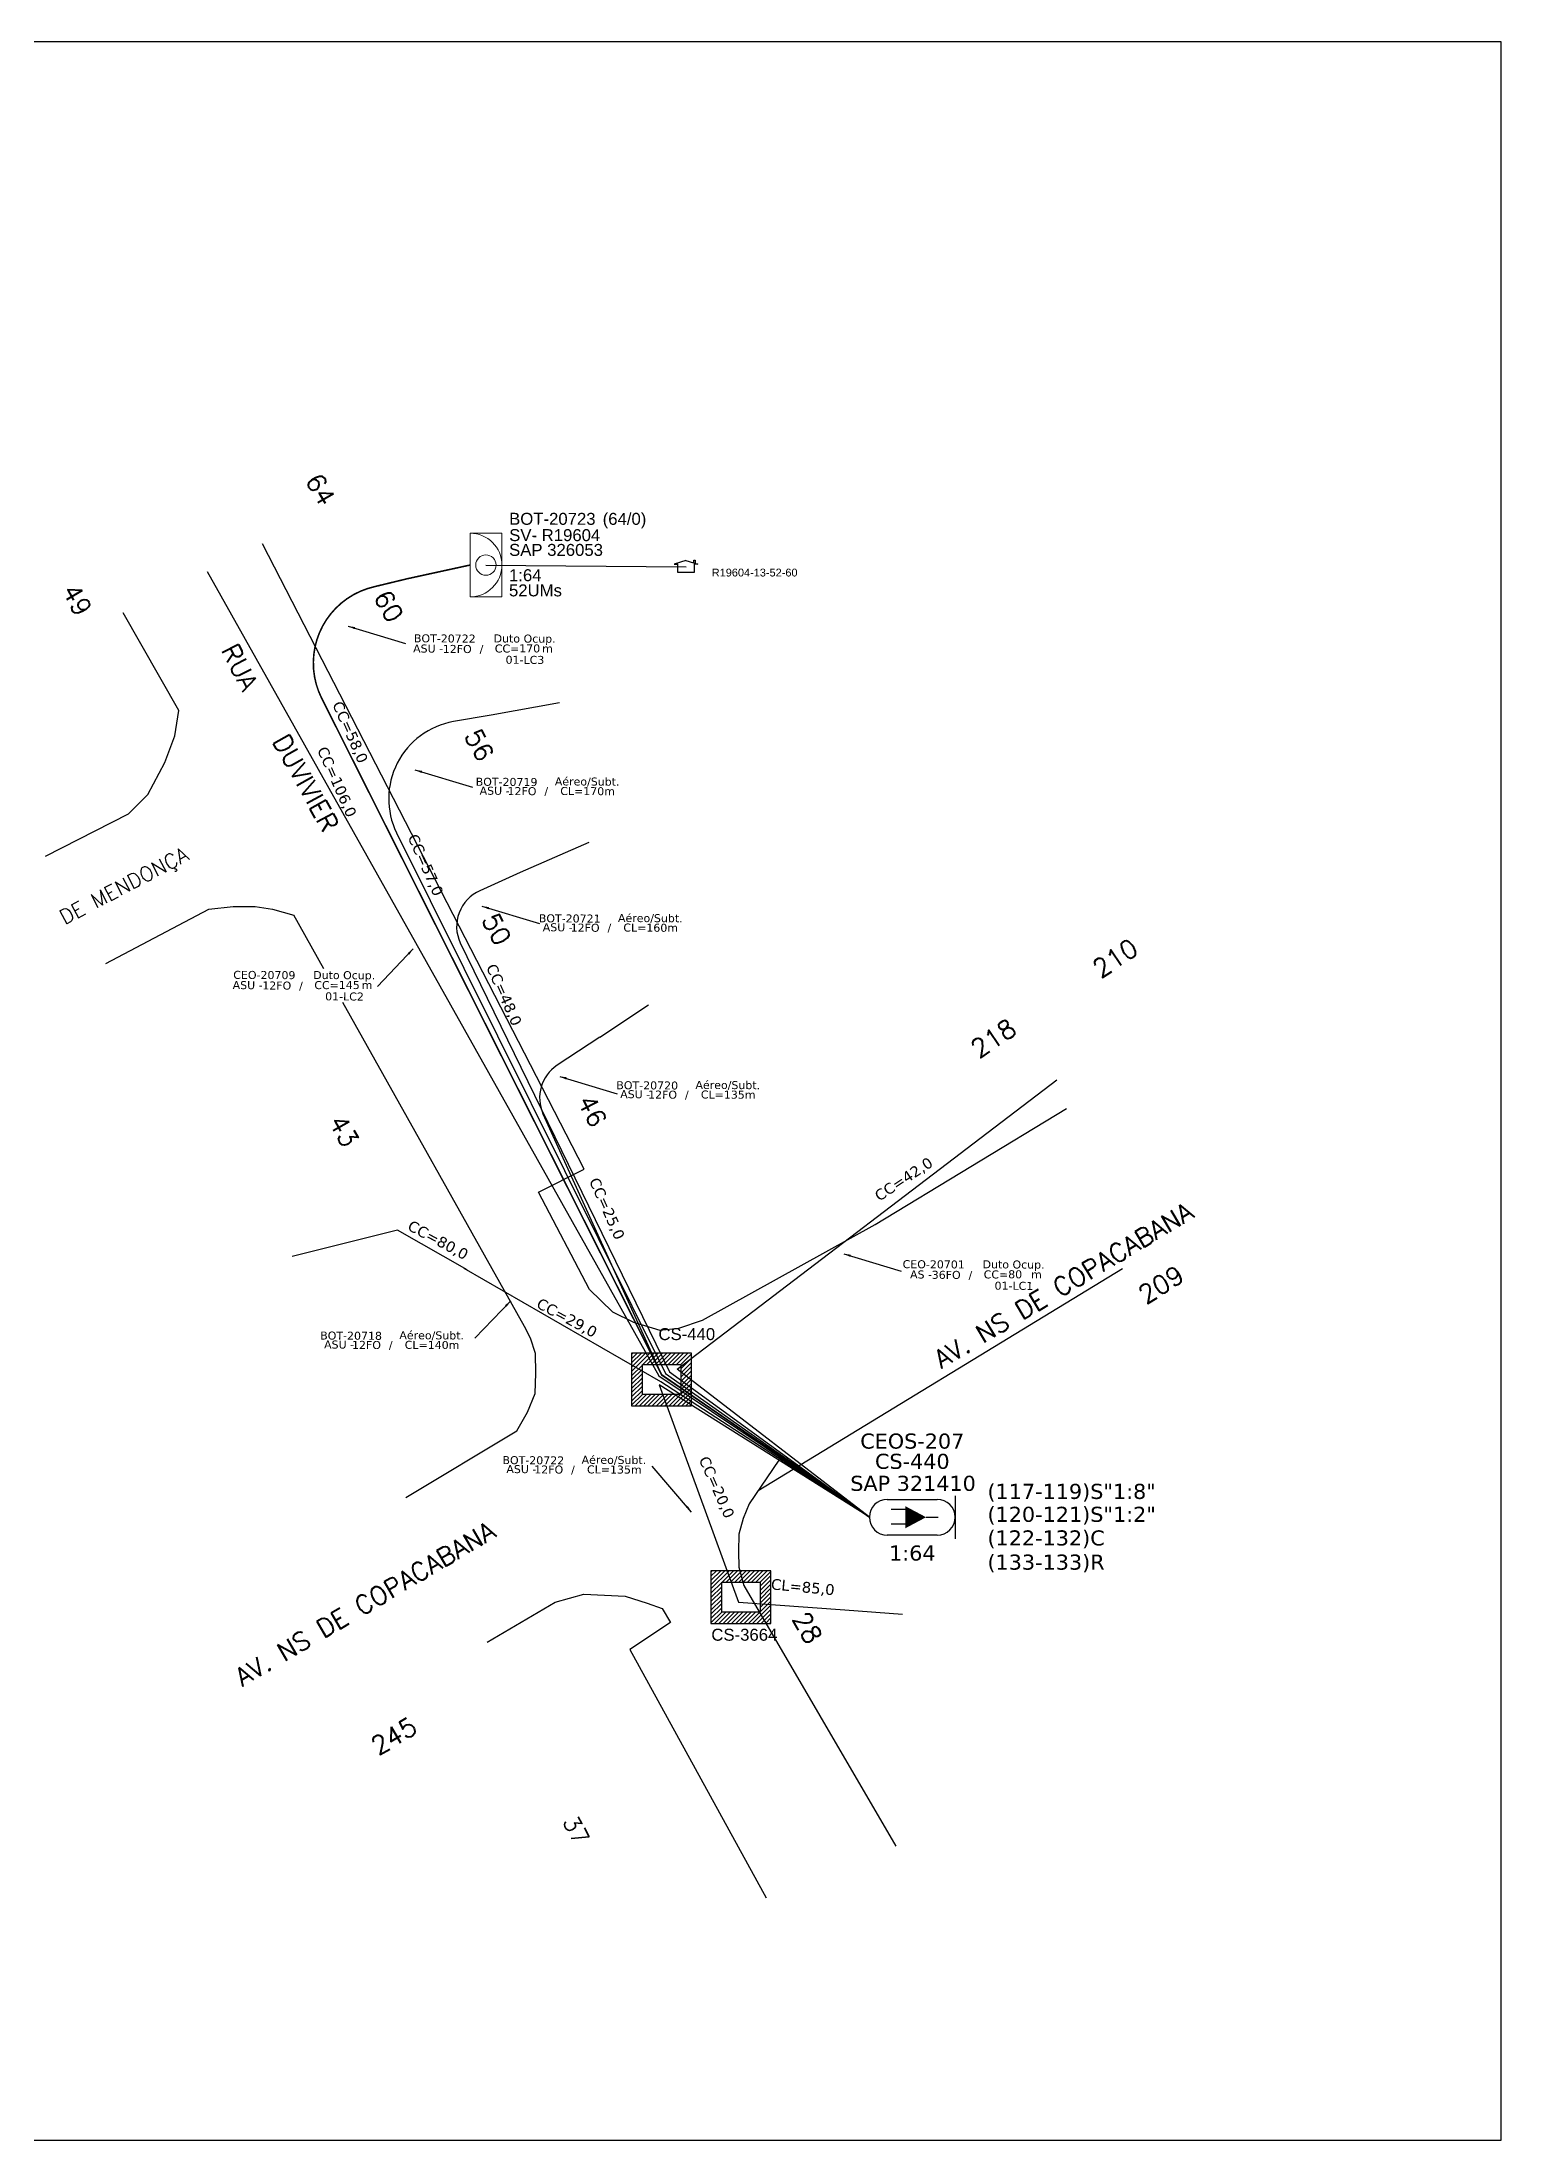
# Model space of a CAD drawing. Extents: x -89 to 2622484776, y -1852823961 to 1299.
# Drawn here: x 336 to 749, y 705 to 1299 of the extents above; entities that cross this region are included whole.
import ezdxf
from ezdxf.enums import TextEntityAlignment as Align

# ---------------------------------------------------------------- set-up
doc = ezdxf.new("R2010")
doc.units = 0
for name, color, linetype in [('10.1-Caixas Subterrâneas', 5, 'Continuous'), ('20.4-CEOS', 1, 'Continuous'), ('CAP a instalar', 1, 'Continuous'), ('celulas gpon', 7, 'Continuous'), ('label_cabos', 7, 'Continuous'), ('Legenda', 1, 'Continuous'), ('MUB', 252, 'Continuous'), ('surveys', 7, 'Continuous'), ('surveys legendas', 7, 'Continuous')]:
    doc.layers.add(name, color=color, linetype=linetype)
doc.layers.add("20.0-LEGENDA DOS CDO'S", color=1, linetype='Continuous', lineweight=0)
doc.layers.add('20.1-CDO_INTERIOR', color=1, linetype='Continuous', lineweight=0)
doc.layers.add('EXTRA', color=50, linetype='Continuous', plot=False)
doc.styles.add('ARIAL', font='arial.ttf')
doc.styles.add('ROMANS', font='romans')
doc.styles.add('siredit', font='verdana.ttf')
doc.linetypes.add('FENCELINE1', pattern='A,0.25,-0.1,[133,ltypeshp.shx,S=0.1,R=0,X=-0.1,Y=0],-0.1,1', length=1.45)
doc.dimstyles.new('CC', dxfattribs={"dimtxt": 1, "dimasz": 2, "dimexe": 0.18, "dimexo": 0.0625, "dimgap": 0.09, "dimtad": 0, "dimdec": 0, "dimrnd": 1, "dimzin": 0, "dimdsep": 46, "dimtxsty": 'siredit', "dimblk": 'NONE', "dimcen": 0, "dimse1": 1, "dimse2": 1, "dimsd1": 1, "dimsd2": 1, "dimclrt": 7, "dimadec": 0, "dimazin": 0, "dimtfac": 1, "dimtdec": 0, "dimtofl": 0, "dimtmove": 0, "dimatfit": 3, "dimfxl": 0, "dimtolj": 1, "dimtzin": 0, "dimarcsym": 0})

# ---------------------------------------------------------------- blocks, each defined once
blk = doc.blocks.new('*X65')
at = {"color": 0, "linetype": 'Continuous'}
for p, q in [((-1.25, 0.34099), (-0.49099, 1.1)), ((-1.25, 0.517767), (-0.667767, 1.1)), ((-1.25, 0.694544), (-0.844544, 1.1)), ((-1.25, 0.87132), (-1.02132, 1.1)), ((-1.25, 1.048097), (-1.198097, 1.1)), ((-0.789214, 0.625), (-0.314214, 1.1)), ((-0.612437, 0.625), (-0.137437, 1.1)), ((-0.43566, 0.625), (0.03934, 1.1)), ((-0.258883, 0.625), (0.216117, 1.1)), ((-0.082107, 0.625), (0.392893, 1.1)), ((0.09467, 0.625), (0.56967, 1.1)), ((0.271447, 0.625), (0.746447, 1.1)), ((0.448223, 0.625), (0.923223, 1.1)), ((0.625, 0.625), (1.1, 1.1)), ((0.801777, 0.625), (1.25, 1.073223)), ((0.8035, 0.449947), (1.25, 0.896447)), ((-1.25, 0.164214), (-0.8035, 0.610714)), ((-1.25, -0.012563), (-0.8035, 0.433937)), ((-1.25, -0.18934), (-0.8035, 0.25716)), ((-1.25, -0.366117), (-0.8035, 0.080383)), ((0.8035, 0.27317), (1.25, 0.71967)), ((0.8035, 0.096393), (1.25, 0.542893)), ((0.8035, -0.080383), (1.25, 0.366117)), ((0.8035, -0.25716), (1.25, 0.18934)), ((0.8035, -0.433937), (1.25, 0.012563)), ((-1.25, -0.542893), (-0.8035, -0.096393)), ((-1.25, -0.71967), (-0.8035, -0.27317)), ((-1.25, -0.896447), (-0.8035, -0.449947)), ((-1.25, -1.073223), (-0.801777, -0.625)), ((-1.1, -1.1), (-0.625, -0.625)), ((-0.923223, -1.1), (-0.448223, -0.625)), ((-0.746447, -1.1), (-0.271447, -0.625)), ((-0.56967, -1.1), (-0.09467, -0.625)), ((-0.392893, -1.1), (0.082107, -0.625)), ((-0.216117, -1.1), (0.258883, -0.625)), ((-0.03934, -1.1), (0.43566, -0.625)), ((0.137437, -1.1), (0.612437, -0.625)), ((0.314214, -1.1), (0.789214, -0.625)), ((0.49099, -1.1), (1.25, -0.34099)), ((0.667767, -1.1), (1.25, -0.517767)), ((0.8035, -0.610714), (1.25, -0.164214)), ((0.844544, -1.1), (1.25, -0.694544)), ((1.02132, -1.1), (1.25, -0.87132)), ((1.198097, -1.1), (1.25, -1.048097))]:
    blk.add_line(p, q, dxfattribs=at)
blk = doc.blocks.new('MANHOLE_MQ')
at = {"color": 0, "linetype": 'Continuous'}
for p, q in [((0.00000623, 0.00000569), (-0.00000627, 0.00000569)), ((-0.00000627, 0.00000569), (-0.00000627, -0.00000531)), ((0.00000623, -0.00000531), (0.00000623, 0.00000569)), ((-0.00000404, 0.00000331), (0.00000399, 0.00000331)), ((-0.00000404, -0.00000294), (-0.00000404, 0.00000331)), ((0.00000399, 0.00000331), (0.00000399, -0.00000294)), ((0.00000399, -0.00000294), (-0.00000404, -0.00000294)), ((0.00000399, -0.00000294), (0.00000399, -0.00000294)), ((-0.00000627, -0.00000531), (0.00000623, -0.00000531))]:
    blk.add_line(p, q, dxfattribs=at)
at = {"color": 0, "linetype": 'Continuous', "xscale": 5e-06, "yscale": 5e-06, "zscale": 1e-05}
blk.add_blockref('*X65', (-0.00000002, 0.00000019), dxfattribs=at)
blk = doc.blocks.new('CDOI_CT_DRT')
at = {"layer": '20.1-CDO_INTERIOR', "color": 0, "lineweight": 18}
blk.add_lwpolyline([(2.13, -2.13), (2.13, 2.12), (0, 2.12), (0, -2.13)], close=True, dxfattribs=at)
blk.add_circle((1.06, 0), 0.68, dxfattribs=at)
blk.add_arc((0, 0), 2.13, 269.9724, 89.9724, dxfattribs=at)
at = {"layer": "20.0-LEGENDA DOS CDO'S", "color": 0, "style": 'ARIAL'}
for tag, p in [('CDO_N', (2.61, 2.69)), ('SURVEY', (2.61, 1.6)), ('SAP', (2.61, 0.61)), ('1:XX', (2.6, -1.08)), ('UMS', (2.6, -2.09))]:
    blk.add_attdef(tag, p, '', height=0.68, rotation=359.9724, dxfattribs=at)
blk.add_attdef('FIBRAS_UTILIZADAS', text='', height=0.68, rotation=359.9724, dxfattribs=at).set_placement((10.32, 2.69), align=Align.CENTER)
blk = doc.blocks.new('Inst CB DT OCUP CFOA-SM-AS-80-TS-36')
at = {"layer": 'label_cabos', "color": 0, "style": 'siredit'}
for tag, flags, p in [('ID_ATIVIDADE', 3, (1.31, 2.67)), ('FATOR', 1, (11.56, 2.55))]:
    blk.add_attdef(tag, text='', height=1, rotation=359.69, dxfattribs=dict(at, flags=flags)).set_placement(p, align=Align.MIDDLE_CENTER)
for tag, p in [('TIPO_CABO', (1.76, 0)), ('DESTINO_CABO', (3.13, 1.26)), ('CABO', (4.69, -0.05)), ('/', (7.71, -0.05)), ('LANCE', (10.91, 0)), ('TIPO_CABO', (13.11, 1.24)), ('UND', (15.96, 0)), ('FID', (13.15, -1.41))]:
    blk.add_attdef(tag, text='', height=1, rotation=359.69, dxfattribs=at).set_placement(p, align=Align.MIDDLE_CENTER)
blk.add_attdef('QTDE', (12.43, -0.47), '', height=1, rotation=359.69, dxfattribs=at)
blk = doc.blocks.new('_None')
blk = doc.blocks.new('LEGENDA DOS CABOS')
at = {"layer": 'EXTRA', "color": 0, "style": 'siredit'}
for tag, p in [('ID', (4.6, 0.97)), ('XX', (9.03, 0.97))]:
    blk.add_attdef(tag, text='', height=0.48, rotation=359.69, dxfattribs=at).set_placement(p, align=Align.MIDDLE_CENTER)
at = {"layer": 'Legenda', "color": 0, "style": 'siredit'}
for tag, p in [('TIPO_CABO', (1.31, 0)), ('CABO', (4.69, -0.05)), ('/', (6.81, -0.05)), ('METROS', (10.03, -0.05))]:
    blk.add_attdef(tag, text='', height=0.8, rotation=359.69, dxfattribs=at).set_placement(p, align=Align.MIDDLE_CENTER)
blk = doc.blocks.new('Inst CB DT OCUP CFOA-SM-ASU-120-S-12')
at = {"layer": 'label_cabos', "color": 0, "style": 'siredit'}
for tag, flags, p in [('ID_ATIVIDADE', 3, (1.31, 2.67)), ('FATOR', 1, (11.56, 2.55))]:
    blk.add_attdef(tag, text='', height=1, rotation=359.69, dxfattribs=dict(at, flags=flags)).set_placement(p, align=Align.MIDDLE_CENTER)
for tag, p in [('TIPO_CABO', (1.26, 0)), ('DESTINO_CABO', (3.13, 1.26)), ('CABO', (4.69, -0.05)), ('/', (7.71, -0.05)), ('LANCE', (10.91, 0)), ('TIPO_CABO', (13.11, 1.24)), ('UND', (15.96, 0)), ('FID', (13.15, -1.41))]:
    blk.add_attdef(tag, text='', height=1, rotation=359.69, dxfattribs=at).set_placement(p, align=Align.MIDDLE_CENTER)
blk.add_attdef('QTDE', (12.43, -0.47), '', height=1, rotation=359.69, dxfattribs=at)
blk = doc.blocks.new('*U91')
at = {"layer": '20.4-CEOS', "color": 7, "style": 'siredit'}
for tag, p in [('FIBRAS_SPLITTER', (0, 0)), ('FIBRAS_TOP_C', (0, -4.13)), ('RESERVA_FINAIS', (0, -5.46))]:
    blk.add_attdef(tag, p, '', height=1.01, dxfattribs=at)
for tag, p, flags in [('ID_ATIVIDADE', (0, -6.77), 3), ('QTDE', (0, -9.4), 1), ('FATOR', (0, -8.09), 1), ('FID', (0, -10.71), 1)]:
    blk.add_attdef(tag, p, '', height=1.01, dxfattribs=dict(at, flags=flags))
blk = doc.blocks.new('*U93')
at = {"layer": '20.4-CEOS', "color": 7, "style": 'siredit'}
blk.add_attdef('FIBRAS_SPLITTER', (0, 0), '', height=1.01, dxfattribs=at)
for tag, p, flags in [('ID_ATIVIDADE', (0, -1.48), 3), ('FATOR', (0, -2.79), 1), ('QTDE', (0, -4.11), 1), ('FID', (0, -5.42), 1)]:
    blk.add_attdef(tag, p, '', height=1.01, dxfattribs=dict(at, flags=flags))
blk = doc.blocks.new('SURVEY_SURVEY')
for p, q in [((0, 0.0000152), (-0.0000151, 0.0000108)), ((-0.0000151, 0.0000108), (-0.0000104, 0.0000108)), ((-0.0000103, 0), (-0.0000103, 0.0000108)), ((0.0000103, 0), (-0.0000103, 0)), ((0, 0.0000152), (0.0000151, 0.0000108)), ((0.0000101, 0.0000159), (0.0000117, 0.0000159)), ((0.0000101, 0.0000123), (0.0000101, 0.0000159)), ((0.0000151, 0.0000108), (0.0000103, 0.0000108)), ((0.0000103, 0.0000108), (0.0000103, 0)), ((0.0000117, 0.0000159), (0.0000117, 0.0000119))]:
    blk.add_line(p, q)

msp = doc.modelspace()

# ---------------------------------------------------------------- linework, layer by layer
msp.add_lwpolyline([(-89.32, 705.02), (749.25, 705.02), (749.25, 1299.02), (-89.32, 1299.02), (-89.32, 705.02)])
at = {"color": 4, "ltscale": 0.5}
msp.add_lwpolyline([(461.91, 1150.93), (518.63, 1150.46)], dxfattribs=at)
at = {"layer": '20.4-CEOS', "color": 5}
for p, q in [((575.51, 886.4), (589.67, 886.4)), ((589.67, 876.31), (575.51, 876.31))]:
    msp.add_line(p, q, dxfattribs=at)
for points in [[(594.72, 887.44), (594.72, 875.27)], [(580.91, 883.55), (576.61, 883.55)], [(580.91, 879.35), (576.61, 879.35)], [(586.5, 881.35), (589.9, 881.35)]]:
    msp.add_lwpolyline(points, dxfattribs=at)
msp.add_lwpolyline([(586.5, 881.35, 0, 6.23, 0), (580.65, 881.35, 6.23, 6.23, 0)], format="xyseb", dxfattribs=at)
for centre, start, end in [((575.51, 881.35), 90, 270), ((589.67, 881.35), 270, 90)]:
    msp.add_arc(centre, 5.05, start, end, dxfattribs=at)
at = {"layer": 'CAP a instalar', "color": 7, "linetype": 'FENCELINE1', "ltscale": 5}
for points in [[(382.97, 1149.13), (510.81, 921.38), (570.46, 881.35)], [(570.46, 881.35), (516, 923.24), (623.47, 1005.14)]]:
    msp.add_lwpolyline(points, dxfattribs=at)
at = {"layer": 'CAP a instalar', "linetype": 'FENCELINE1', "ltscale": 5, "const_width": 0.443}
msp.add_lwpolyline([(439.54, 1147.03), (430.33, 1144.8, 0.486244), (415.37, 1113.29), (511.63, 921.71)], format="xyb", dxfattribs=at)
at = {"layer": 'CAP a instalar', "linetype": 'FENCELINE1', "ltscale": 15, "const_width": 0.443}
msp.add_lwpolyline([(457.41, 1150.93), (439.54, 1147.03)], dxfattribs=at)
at = {"layer": 'CAP a instalar', "color": 9, "linetype": 'FENCELINE1', "ltscale": 15}
for points in [[(482.71, 1111.89), (463.38, 1108.41)], [(491.07, 1072.34), (471.57, 1063.85)], [(494.15, 1017.3), (507.94, 1026.43)], [(436.91, 962.62), (407.09, 955.16)], [(456.58, 951.35), (436.91, 962.62)], [(563.54, 855.09), (579.78, 853.92)]]:
    msp.add_lwpolyline(points, dxfattribs=at)
at = {"layer": 'CAP a instalar', "color": 9, "linetype": 'FENCELINE1', "ltscale": 5}
for points in [[(463.38, 1108.41), (452.71, 1106.6, 0.497551), (436.59, 1075.11), (512.75, 922.03), (570.46, 881.35)], [(471.57, 1063.85), (460.22, 1058.72, 0.418685), (454.62, 1043.94), (513.84, 922.54), (570.46, 881.35)], [(494.15, 1017.3), (482.06, 1009.29, 0.366099), (478.05, 995.54), (511.63, 921.71), (570.46, 881.35)]]:
    msp.add_lwpolyline(points, format="xyb", dxfattribs=at)
for points in [[(570.46, 881.35), (511.39, 919.67), (455.78, 951.81)], [(570.46, 881.35), (510.92, 918.88), (533.36, 857.35), (563.54, 855.09)]]:
    msp.add_lwpolyline(points, dxfattribs=at)
at = {"layer": 'CAP a instalar', "linetype": 'FENCELINE1', "ltscale": 5, "const_width": 0.443}
msp.add_lwpolyline([(511.63, 921.71), (570.46, 881.35)], dxfattribs=at)
at = {"layer": 'MUB', "elevation": 141.9}
for points in [[(491.25, 945.84), (476.75, 973.42), (489.72, 979.94), (398.67, 1156.9)], [(374.98, 1109.77), (359.24, 1137.38)], [(416.05, 1036.6), (407.52, 1051.81)], [(439.24, 886.96), (470.61, 905.85), (473.7, 911.12), (475.85, 916.4), (476.02, 922.15), (475.89, 927.67), (474.5, 932), (472.83, 935.37), (421.4, 1027.06)], [(491.25, 945.84), (497.7, 939.46), (503.7, 936.55), (511.16, 934.33), (516.5, 934.92), (523.23, 937.17), (572.07, 964.23), (626.29, 997.03)], [(539.01, 888.96), (642.06, 951.74)], [(544.8, 897.53), (536.41, 885.11), (534.71, 880.95), (533.53, 876.58), (533.39, 871.65), (533.46, 867.18), (534.92, 862.01), (577.89, 788.19)], [(462.26, 845.98), (481.54, 857.29), (489.59, 859.55)], [(489.59, 859.55), (501.28, 859.03), (507.59, 856.98), (511.82, 855.49), (514.14, 851.53), (502.63, 843.9), (541.21, 773.55)]]:
    msp.add_lwpolyline(points, dxfattribs=at)
at = {"layer": 'MUB'}
for points in [[(337.23, 1068.51), (360.69, 1080.49), (366.21, 1086.01), (371.03, 1094.99), (373.81, 1102.59), (374.98, 1109.77)], [(354.31, 1038.11), (383.48, 1053.54), (390.39, 1054.24), (396.59, 1054.24), (401.45, 1053.54), (407.52, 1051.81)]]:
    msp.add_lwpolyline(points, dxfattribs=at)

# ---------------------------------------------------------------- block references
at = {"layer": '10.1-Caixas Subterrâneas', "color": 30, "xscale": 1354475.672096028, "yscale": 1354475.672096028, "zscale": 1354475.672096028, "rotation": 180.0000000000626}
for p in [(511.59, 920.57), (534.05, 859)]:
    msp.add_blockref('MANHOLE_MQ', p, dxfattribs=at)
at = {"layer": '20.4-CEOS', "color": 0, "lineweight": 0}
ref = msp.add_blockref('*U91', (603.87, 886.53), dxfattribs=dict(at, xscale=4.235548425308571, yscale=4.235548425308571, zscale=4.235548425308571))
ref.add_attrib('FIBRAS_SPLITTER', '(117-119)S"1:8"', (603.87, 886.53), dxfattribs={"color": 7, "height": 4.2765, "style": 'siredit'})
ref.add_attrib('FIBRAS_TOP_C', '(122-132)C', (603.87, 873.35), dxfattribs={"color": 7, "height": 4.277, "style": 'siredit'})
ref.add_attrib('RESERVA_FINAIS', '(133-133)R', (603.87, 866.5), dxfattribs={"color": 7, "height": 4.277, "style": 'siredit'})
at = {"layer": '20.4-CEOS', "color": 0, "lineweight": 0, "xscale": 4.235548425308571, "yscale": 4.235548425308571, "zscale": 4.235548425308571}
msp.add_blockref('*U93', (603.87, 880.04), dxfattribs=at).add_auto_attribs({'FIBRAS_SPLITTER': '(120-121)S"1:2"'})
at = {"layer": 'CAP a instalar', "linetype": 'FENCELINE1', "ltscale": 15}
ref = msp.add_blockref('CDOI_CT_DRT', (457.41, 1150.93), dxfattribs=dict(at, xscale=4.235548425308957, yscale=4.235548425308957, zscale=4.235548425308957))
ref.add_attrib('CDO_N', 'BOT-20723', (468.47, 1162.33), dxfattribs={"layer": "20.0-LEGENDA DOS CDO'S", "height": 3.388, "rotation": 359.97241, "style": 'ARIAL'})
ref.add_attrib('FIBRAS_UTILIZADAS', '(64/0)', dxfattribs={"layer": "20.0-LEGENDA DOS CDO'S", "height": 3.388, "rotation": 359.97241, "style": 'ARIAL'}).set_placement((501.13, 1162.31), align=Align.CENTER)
ref.add_attrib('SURVEY', 'SV- R19604', (468.48, 1157.71), dxfattribs={"layer": "20.0-LEGENDA DOS CDO'S", "height": 3.388, "rotation": 359.97241, "style": 'ARIAL'})
ref.add_attrib('SAP', 'SAP 326053', (468.46, 1153.53), dxfattribs={"layer": "20.0-LEGENDA DOS CDO'S", "height": 3.388, "rotation": 359.97241, "style": 'ARIAL'})
ref.add_attrib('1:XX', '1:64', (468.43, 1146.36), dxfattribs={"layer": "20.0-LEGENDA DOS CDO'S", "height": 3.388, "rotation": 359.97241, "style": 'ARIAL'})
ref.add_attrib('UMS', '52UMs', (468.43, 1142.06), dxfattribs={"layer": "20.0-LEGENDA DOS CDO'S", "height": 3.388, "rotation": 359.97241, "style": 'ARIAL'})
at = {"layer": 'label_cabos', "color": 0, "lineweight": 0}
ref = msp.add_blockref('Inst CB DT OCUP CFOA-SM-ASU-120-S-12', (443.16, 1127.29), dxfattribs=dict(at, xscale=2.265592359021154, yscale=2.265592359021154, zscale=2.265592359021154))
ref.add_attrib('DESTINO_CABO', 'BOT-20722', dxfattribs={"color": 0, "height": 2.266, "rotation": 359.69001, "style": 'siredit'}).set_placement((450.26, 1130.15), align=Align.MIDDLE_CENTER)
ref.add_attrib('CABO', '12FO', dxfattribs={"color": 0, "height": 2.266, "rotation": 359.69001, "style": 'siredit'}).set_placement((453.78, 1127.17), align=Align.MIDDLE_CENTER)
ref.add_attrib('TIPO_CABO', 'Duto Ocup.', dxfattribs={"color": 0, "height": 2.266, "rotation": 359.69001, "style": 'siredit'}).set_placement((472.86, 1130.11), align=Align.MIDDLE_CENTER)
ref.add_attrib('/', '/', dxfattribs={"color": 0, "height": 2.27, "rotation": 359.69001, "style": 'siredit'}).set_placement((460.64, 1127.17), align=Align.MIDDLE_CENTER)
ref.add_attrib('TIPO_CABO', 'ASU - ', dxfattribs={"color": 0, "height": 2.266, "rotation": 359.69001, "style": 'siredit'}).set_placement((446.02, 1127.28), align=Align.MIDDLE_CENTER)
ref.add_attrib('FID', '01-LC3', dxfattribs={"color": 0, "height": 2.266, "rotation": 359.69001, "style": 'siredit'}).set_placement((472.95, 1124.09), align=Align.MIDDLE_CENTER)
ref.add_attrib('LANCE', 'CC=', dxfattribs={"color": 0, "height": 2.266, "rotation": 359.69001, "style": 'siredit'}).set_placement((467.88, 1127.3), align=Align.MIDDLE_CENTER)
ref.add_attrib('QTDE', '170', (471.32, 1126.22), dxfattribs={"color": 0, "height": 2.266, "rotation": 359.69001, "style": 'siredit'})
ref.add_attrib('UND', 'm', dxfattribs={"color": 0, "height": 2.27, "rotation": 359.69001, "style": 'siredit'}).set_placement((479.33, 1127.3), align=Align.MIDDLE_CENTER)
ref = msp.add_blockref('LEGENDA DOS CABOS', (458.15, 1085.85), dxfattribs=dict(at, xscale=2.265592359021154, yscale=2.265592359021154, zscale=2.265592359021154))
ref.add_attrib('ID', 'BOT-20719', dxfattribs={"color": 0, "height": 2.266, "rotation": 359.69001, "style": 'siredit'}).set_placement((467.75, 1089.54), align=Align.MIDDLE_CENTER)
ref.add_attrib('CABO', '12FO', dxfattribs={"color": 0, "height": 2.266, "rotation": 359.69001, "style": 'siredit'}).set_placement((472.11, 1086.92), align=Align.MIDDLE_CENTER)
ref.add_attrib('METROS', 'CL=170m', dxfattribs={"color": 0, "height": 2.266, "rotation": 359.69001, "style": 'siredit'}).set_placement((490.68, 1086.92), align=Align.MIDDLE_CENTER)
ref.add_attrib('XX', 'Aéreo/Subt.', dxfattribs={"color": 0, "height": 2.2656, "rotation": 359.69001, "style": 'siredit'}).set_placement((490.56, 1089.64), align=Align.MIDDLE_CENTER)
ref.add_attrib('/', '/', dxfattribs={"color": 0, "height": 2.27, "rotation": 359.69001, "style": 'siredit'}).set_placement((478.97, 1086.92), align=Align.MIDDLE_CENTER)
ref.add_attrib('TIPO_CABO', 'ASU -', dxfattribs={"color": 0, "height": 2.266, "rotation": 359.69001, "style": 'siredit'}).set_placement((464.36, 1087.03), align=Align.MIDDLE_CENTER)
ref = msp.add_blockref('LEGENDA DOS CABOS', (476.01, 1047.18), dxfattribs=dict(at, xscale=2.265592359021154, yscale=2.265592359021154, zscale=2.265592359021154))
ref.add_attrib('ID', 'BOT-20721', dxfattribs={"color": 0, "height": 2.266, "rotation": 359.69001, "style": 'siredit'}).set_placement((485.62, 1050.88), align=Align.MIDDLE_CENTER)
ref.add_attrib('CABO', '12FO', dxfattribs={"color": 0, "height": 2.266, "rotation": 359.69001, "style": 'siredit'}).set_placement((489.98, 1048.26), align=Align.MIDDLE_CENTER)
ref.add_attrib('METROS', 'CL=160m', dxfattribs={"color": 0, "height": 2.266, "rotation": 359.69001, "style": 'siredit'}).set_placement((508.54, 1048.26), align=Align.MIDDLE_CENTER)
ref.add_attrib('XX', 'Aéreo/Subt.', dxfattribs={"color": 0, "height": 2.2656, "rotation": 359.69001, "style": 'siredit'}).set_placement((508.43, 1050.97), align=Align.MIDDLE_CENTER)
ref.add_attrib('/', '/', dxfattribs={"color": 0, "height": 2.27, "rotation": 359.69001, "style": 'siredit'}).set_placement((496.84, 1048.26), align=Align.MIDDLE_CENTER)
ref.add_attrib('TIPO_CABO', 'ASU -', dxfattribs={"color": 0, "height": 2.266, "rotation": 359.69001, "style": 'siredit'}).set_placement((482.22, 1048.37), align=Align.MIDDLE_CENTER)
ref = msp.add_blockref('Inst CB DT OCUP CFOA-SM-ASU-120-S-12', (392.08, 1032, 141.9), dxfattribs=dict(at, xscale=2.265592359021154, yscale=2.265592359021154, zscale=2.265592359021154))
ref.add_attrib('DESTINO_CABO', 'CEO-20709', dxfattribs={"color": 0, "height": 2.266, "rotation": 359.69001, "style": 'siredit'}).set_placement((399.18, 1034.86, 141.9), align=Align.MIDDLE_CENTER)
ref.add_attrib('CABO', '12FO', dxfattribs={"color": 0, "height": 2.266, "rotation": 359.69001, "style": 'siredit'}).set_placement((402.7, 1031.88, 141.9), align=Align.MIDDLE_CENTER)
ref.add_attrib('TIPO_CABO', 'Duto Ocup.', dxfattribs={"color": 0, "height": 2.266, "rotation": 359.69001, "style": 'siredit'}).set_placement((421.78, 1034.82, 141.9), align=Align.MIDDLE_CENTER)
ref.add_attrib('/', '/', dxfattribs={"color": 0, "height": 2.27, "rotation": 359.69001, "style": 'siredit'}).set_placement((409.56, 1031.88, 141.9), align=Align.MIDDLE_CENTER)
ref.add_attrib('TIPO_CABO', 'ASU - ', dxfattribs={"color": 0, "height": 2.266, "rotation": 359.69001, "style": 'siredit'}).set_placement((394.94, 1031.99, 141.9), align=Align.MIDDLE_CENTER)
ref.add_attrib('FID', '01-LC2', dxfattribs={"color": 0, "height": 2.266, "rotation": 359.69001, "style": 'siredit'}).set_placement((421.87, 1028.79, 141.9), align=Align.MIDDLE_CENTER)
ref.add_attrib('LANCE', 'CC=', dxfattribs={"color": 0, "height": 2.266, "rotation": 359.69001, "style": 'siredit'}).set_placement((416.8, 1032, 141.9), align=Align.MIDDLE_CENTER)
ref.add_attrib('QTDE', '145', (420.24, 1030.92, 141.9), dxfattribs={"color": 0, "height": 2.266, "rotation": 359.69001, "style": 'siredit'})
ref.add_attrib('UND', 'm', dxfattribs={"color": 0, "height": 2.27, "rotation": 359.69001, "style": 'siredit'}).set_placement((428.25, 1032, 141.9), align=Align.MIDDLE_CENTER)
ref = msp.add_blockref('LEGENDA DOS CABOS', (497.95, 999.92), dxfattribs=dict(at, xscale=2.265592359021154, yscale=2.265592359021154, zscale=2.265592359021154))
ref.add_attrib('ID', 'BOT-20720', dxfattribs={"color": 0, "height": 2.266, "rotation": 359.69001, "style": 'siredit'}).set_placement((507.55, 1003.62), align=Align.MIDDLE_CENTER)
ref.add_attrib('CABO', '12FO', dxfattribs={"color": 0, "height": 2.266, "rotation": 359.69001, "style": 'siredit'}).set_placement((511.91, 1001), align=Align.MIDDLE_CENTER)
ref.add_attrib('METROS', 'CL=135m', dxfattribs={"color": 0, "height": 2.266, "rotation": 359.69001, "style": 'siredit'}).set_placement((530.48, 1001), align=Align.MIDDLE_CENTER)
ref.add_attrib('XX', 'Aéreo/Subt.', dxfattribs={"color": 0, "height": 2.2656, "rotation": 359.69001, "style": 'siredit'}).set_placement((530.36, 1003.71), align=Align.MIDDLE_CENTER)
ref.add_attrib('/', '/', dxfattribs={"color": 0, "height": 2.27, "rotation": 359.69001, "style": 'siredit'}).set_placement((518.77, 1001), align=Align.MIDDLE_CENTER)
ref.add_attrib('TIPO_CABO', 'ASU -', dxfattribs={"color": 0, "height": 2.266, "rotation": 359.69001, "style": 'siredit'}).set_placement((504.15, 1001.11), align=Align.MIDDLE_CENTER)
ref = msp.add_blockref('Inst CB DT OCUP CFOA-SM-AS-80-TS-36', (581.57, 950.09), dxfattribs=dict(at, xscale=2.265592359021154, yscale=2.265592359021154, zscale=2.265592359021154))
ref.add_attrib('DESTINO_CABO', 'CEO-20701', dxfattribs={"color": 0, "height": 2.266, "rotation": 359.69001, "style": 'siredit'}).set_placement((588.66, 952.95), align=Align.MIDDLE_CENTER)
ref.add_attrib('CABO', '36FO', dxfattribs={"color": 0, "height": 2.266, "rotation": 359.69001, "style": 'siredit'}).set_placement((592.19, 949.97), align=Align.MIDDLE_CENTER)
ref.add_attrib('TIPO_CABO', 'Duto Ocup.', dxfattribs={"color": 0, "height": 2.266, "rotation": 359.69001, "style": 'siredit'}).set_placement((611.27, 952.91), align=Align.MIDDLE_CENTER)
ref.add_attrib('/', '/', dxfattribs={"color": 0, "height": 2.27, "rotation": 359.69001, "style": 'siredit'}).set_placement((599.05, 949.97), align=Align.MIDDLE_CENTER)
ref.add_attrib('TIPO_CABO', 'AS - ', dxfattribs={"color": 0, "height": 2.266, "rotation": 359.69001, "style": 'siredit'}).set_placement((585.56, 950.08), align=Align.MIDDLE_CENTER)
ref.add_attrib('FID', '01-LC1', dxfattribs={"color": 0, "height": 2.266, "rotation": 359.69001, "style": 'siredit'}).set_placement((611.36, 946.88), align=Align.MIDDLE_CENTER)
ref.add_attrib('LANCE', 'CC=', dxfattribs={"color": 0, "height": 2.266, "rotation": 359.69001, "style": 'siredit'}).set_placement((606.28, 950.09), align=Align.MIDDLE_CENTER)
ref.add_attrib('QTDE', '80', (609.73, 949.01), dxfattribs={"color": 0, "height": 2.266, "rotation": 359.69001, "style": 'siredit'})
ref.add_attrib('UND', 'm', dxfattribs={"color": 0, "height": 2.27, "rotation": 359.69001, "style": 'siredit'}).set_placement((617.74, 950.09), align=Align.MIDDLE_CENTER)
ref = msp.add_blockref('LEGENDA DOS CABOS', (414.12, 929.06), dxfattribs=dict(at, xscale=2.265592359021154, yscale=2.265592359021154, zscale=2.265592359021154))
ref.add_attrib('ID', 'BOT-20718', dxfattribs={"color": 0, "height": 2.266, "rotation": 359.69001, "style": 'siredit'}).set_placement((423.73, 932.75), align=Align.MIDDLE_CENTER)
ref.add_attrib('CABO', '12FO', dxfattribs={"color": 0, "height": 2.266, "rotation": 359.69001, "style": 'siredit'}).set_placement((428.09, 930.13), align=Align.MIDDLE_CENTER)
ref.add_attrib('METROS', 'CL=140m', dxfattribs={"color": 0, "height": 2.266, "rotation": 359.69001, "style": 'siredit'}).set_placement((446.65, 930.13), align=Align.MIDDLE_CENTER)
ref.add_attrib('XX', 'Aéreo/Subt.', dxfattribs={"color": 0, "height": 2.2656, "rotation": 359.69001, "style": 'siredit'}).set_placement((446.54, 932.85), align=Align.MIDDLE_CENTER)
ref.add_attrib('/', '/', dxfattribs={"color": 0, "height": 2.27, "rotation": 359.69001, "style": 'siredit'}).set_placement((434.95, 930.13), align=Align.MIDDLE_CENTER)
ref.add_attrib('TIPO_CABO', 'ASU -', dxfattribs={"color": 0, "height": 2.266, "rotation": 359.69001, "style": 'siredit'}).set_placement((420.33, 930.24), align=Align.MIDDLE_CENTER)
ref = msp.add_blockref('LEGENDA DOS CABOS', (465.72, 893.79), dxfattribs=dict(at, xscale=2.265592359021154, yscale=2.265592359021154, zscale=2.265592359021154))
ref.add_attrib('ID', 'BOT-20722', dxfattribs={"color": 0, "height": 2.266, "rotation": 359.69001, "style": 'siredit'}).set_placement((475.32, 897.48), align=Align.MIDDLE_CENTER)
ref.add_attrib('CABO', '12FO', dxfattribs={"color": 0, "height": 2.266, "rotation": 359.69001, "style": 'siredit'}).set_placement((479.68, 894.86), align=Align.MIDDLE_CENTER)
ref.add_attrib('METROS', 'CL=135m', dxfattribs={"color": 0, "height": 2.266, "rotation": 359.69001, "style": 'siredit'}).set_placement((498.25, 894.86), align=Align.MIDDLE_CENTER)
ref.add_attrib('XX', 'Aéreo/Subt.', dxfattribs={"color": 0, "height": 2.2656, "rotation": 359.69001, "style": 'siredit'}).set_placement((498.13, 897.58), align=Align.MIDDLE_CENTER)
ref.add_attrib('/', '/', dxfattribs={"color": 0, "height": 2.27, "rotation": 359.69001, "style": 'siredit'}).set_placement((486.54, 894.86), align=Align.MIDDLE_CENTER)
ref.add_attrib('TIPO_CABO', 'ASU -', dxfattribs={"color": 0, "height": 2.266, "rotation": 359.69001, "style": 'siredit'}).set_placement((471.93, 894.97), align=Align.MIDDLE_CENTER)
at = {"layer": 'surveys', "color": 255, "xscale": 221748.4008528784, "yscale": 221748.4008528784, "zscale": 221748.4008528784}
msp.add_blockref('SURVEY_SURVEY', (518.52, 1148.82), dxfattribs=at)

# ---------------------------------------------------------------- texts
at = {"layer": '10.1-Caixas Subterrâneas', "color": 30, "style": 'ARIAL'}
for s, p in [('CS-440', (510.74, 931.5)), ('CS-3664', (525.71, 846.39))]:
    msp.add_text(s, height=3.388, dxfattribs=at).set_placement(p)
at = {"layer": '20.4-CEOS', "color": 7, "ltscale": 0.5, "style": 'siredit'}
for s, p in [('CEOS-207', (582.59, 905.05)), ('CS-440', (582.59, 899.32)), ('SAP 321410', (582.81, 893.09)), ('1:64', (582.59, 873.36))]:
    msp.add_text(s, height=4.277, dxfattribs=at).set_placement(p, align=Align.TOP_CENTER)
at = {"layer": 'celulas gpon', "style": 'siredit'}
for s, rotation, p in [('CC=58,0', 293.86558, (418.35, 1111.53)), ('CC=106,0', 293.86558, (414.05, 1098.66)), ('CC=57,0', 293.86558, (439.69, 1073.92)), ('CC=48,0', 293.86558, (461.89, 1037.16)), ('CC=42,0', 33.52548, (573.22, 970.67)), ('CC=25,0', 293.86558, (491.03, 976.63)), ('CC=80,0', 331.77869, (439.44, 962.9)), ('CC=29,0', 331.77869, (475.92, 940.89)), ('CC=20,0', 293.86558, (522.09, 897.76)), ('CL=85,0', 354.64634, (542.49, 860.93))]:
    msp.add_text(s, height=3.044, rotation=rotation, dxfattribs=at).set_placement(p)
at = {"layer": 'MUB', "style": 'ROMANS'}
for s, height, rotation, p in [('64', 5.203, 300.0802, (415.09, 1172.31, 141.9)), ('49', 5.203, 299.69598, (346.16, 1141.05, 141.9)), ('60', 5.203, 299.12735, (434.39, 1139.3, 141.9)), ('56', 5.203, 298.18271, (460.05, 1099.97, 141.9)), ('50', 5.203, 297.22816, (464.93, 1047.85, 141.9)), ('210', 5.203, 33.48946, (640.06, 1039.65, 141.9)), ('218', 5.203, 33.48946, (605.55, 1016.94, 141.9)), ('46', 5.203, 297.22816, (492, 996.37, 141.9)), ('43', 5.203, 299.07243, (421.72, 990.69, 141.9)), ('209', 5.203, 31.35029, (653.01, 947.24, 141.9)), ('28', 5.203, 300.20372, (552.9, 850.08, 141.9)), ('245', 5.203, 30.41097, (435.85, 819.42, 141.9)), ('37', 4.693, 298.74197, (487.42, 792.78, 127.98))]:
    msp.add_text(s, height=height, rotation=rotation, dxfattribs=at).set_placement(p, align=Align.MIDDLE_CENTER)
for s, height, rotation, p in [('RUA', 5.203, 296.71126, (386.85, 1126.88, 141.9)), ('DUVIVIER', 5.203, 299.00337, (401.32, 1101.12, 141.9)), ('DE MENDONÇA', 4.1623, 27.64297, (342.6, 1049, 141.9)), ('AV. NS DE COPACABANA', 5.2028, 30.91863, (590.73, 923.31, 447.67)), ('AV. NS DE COPACABANA', 5.2028, 30.5573, (392.89, 833.35, 141.9))]:
    msp.add_text(s, height=height, rotation=rotation, dxfattribs=at).set_placement(p)
at = {"layer": 'surveys legendas', "style": 'ARIAL'}
msp.add_text('R19604-13-52-60', height=2.2175, dxfattribs=at).set_placement((525.83, 1147.69))

# ---------------------------------------------------------------- leaders
at = {"layer": 'label_cabos'}
for points in [[(422.86, 1133.64), (439.15, 1128.71)], [(441.8, 1092.94), (458.08, 1088.01)], [(460.74, 1054.36), (477.02, 1049.43)], [(441.34, 1042.27, 141.9), (431.19, 1031.65, 141.9)], [(482.79, 1006.17), (499.07, 1001.23)], [(563.17, 955.95), (579.45, 951.02)], [(468.94, 942.62), (458.79, 932)], [(520.1, 882.82), (508.97, 895.77)]]:
    msp.add_leader(points, dimstyle='CC', override={"dimgap": 0.09, "dimtad": 0}, dxfattribs=at)

doc.saveas('drawing.dxf')
